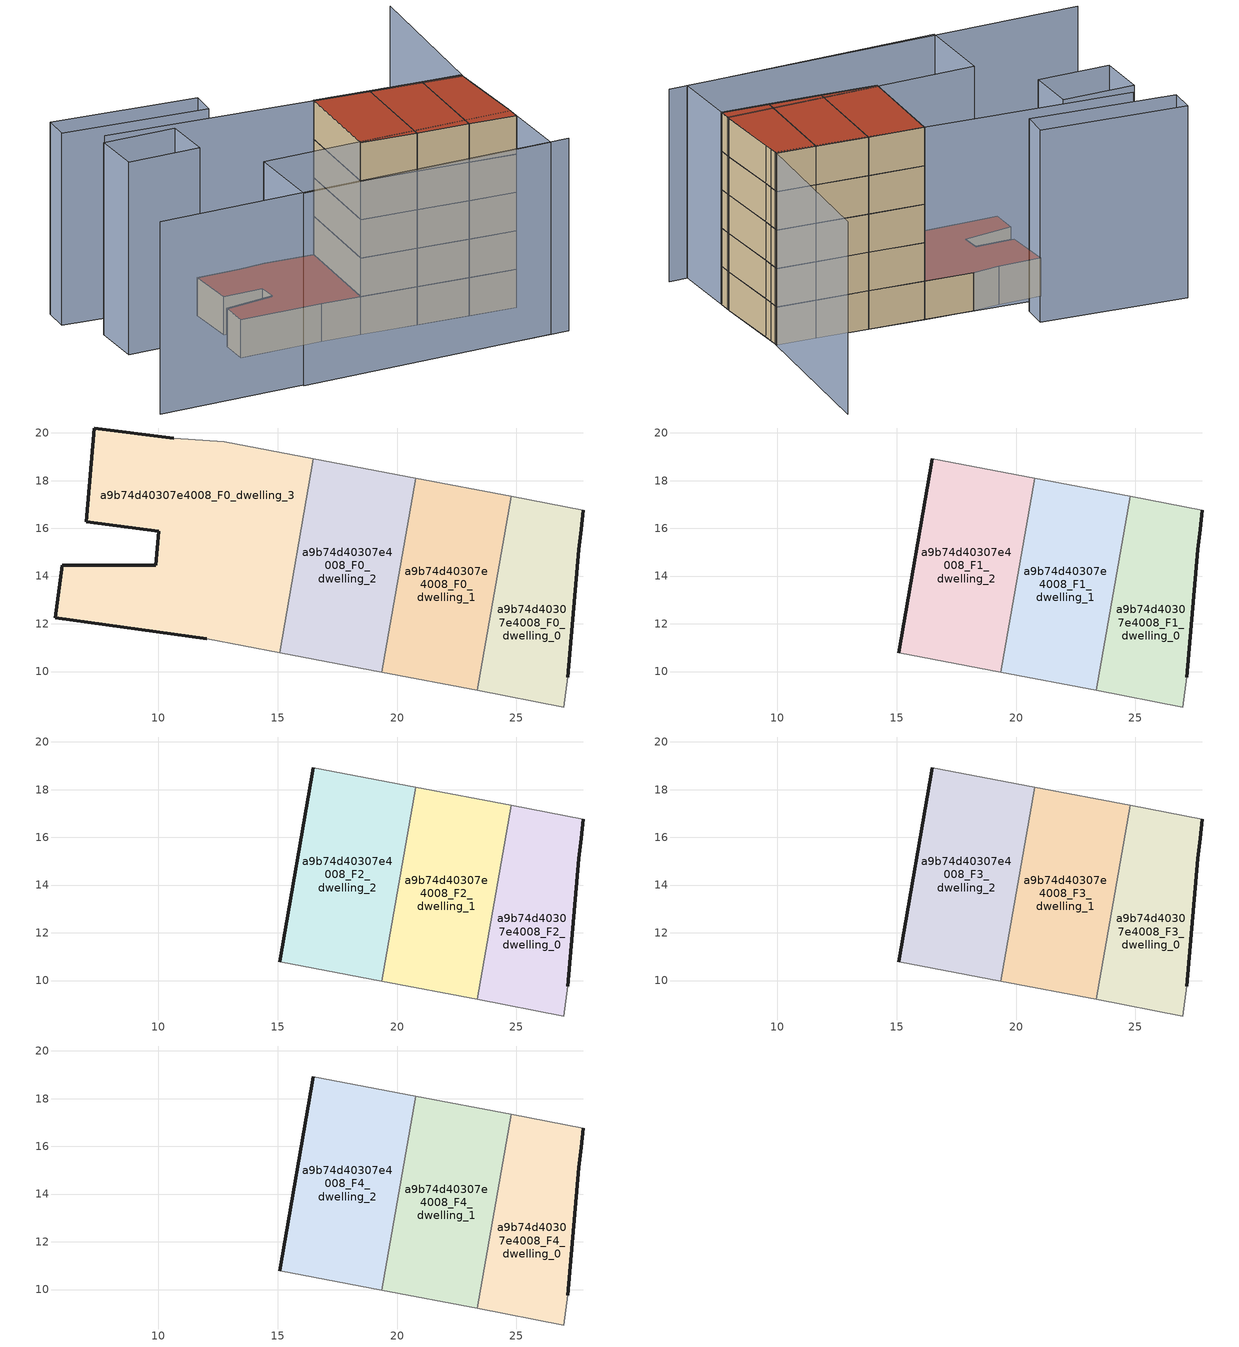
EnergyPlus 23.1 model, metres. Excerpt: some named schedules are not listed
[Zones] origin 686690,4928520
a9b74d40307e4008_F0_dwelling_0
 floor ground (EU_floor_Construction): 26.99,8.52 27.16,9.76 27.62,15.11 27.72,15.96 27.81,16.76 24.78,17.33 23.36,9.21 z0
 wall outside (EU_wall_Construction): 27.81,16.76 27.72,15.96 27.62,15.11 27.16,9.76 z0:3
 wall adiabatic (EU_wall_Construction): 27.16,9.76 26.99,8.52 23.36,9.21 / 24.78,17.33 27.81,16.76 z0:3
 wall to a9b74d40307e4008_F0_dwelling_1 (EU_wall_Construction): 23.36,9.21 24.78,17.33 z0:3
a9b74d40307e4008_F0_dwelling_1
 floor ground (EU_floor_Construction): 23.36,9.21 24.78,17.33 20.78,18.1 19.36,9.97 z0
 wall adiabatic (EU_wall_Construction): 20.78,18.1 24.78,17.33 / 23.36,9.21 19.36,9.97 z0:3
 wall to a9b74d40307e4008_F0_dwelling_2 (EU_wall_Construction): 19.36,9.97 20.78,18.1 z0:3
a9b74d40307e4008_F0_dwelling_2
 floor ground (EU_floor_Construction): 19.36,9.97 20.78,18.1 16.49,18.91 15.07,10.79 z0
 wall adiabatic (EU_wall_Construction): 16.49,18.91 20.78,18.1 / 19.36,9.97 15.07,10.79 z0:3
 wall to a9b74d40307e4008_F0_dwelling_3 (EU_wall_Construction): 15.07,10.79 16.49,18.91 z0:3
a9b74d40307e4008_F0_dwelling_3
 floor ground (EU_floor_Construction): 15.07,10.79 16.49,18.91 12.75,19.63 10.65,19.77 7.31,20.2 6.97,16.28 10.02,15.88 9.9,14.45 5.97,14.46 5.67,12.25 12.02,11.38 z0
 wall outside (EU_wall_Construction): 12.02,11.38 5.67,12.25 5.97,14.46 9.9,14.45 10.02,15.88 6.97,16.28 7.31,20.2 10.65,19.77 z0:3
 wall adiabatic (EU_wall_Construction): 10.65,19.77 12.75,19.63 16.49,18.91 / 15.07,10.79 12.02,11.38 z0:3
 roof outside (EU_roof_Construction): 16.49,18.91 15.07,10.79 12.02,11.38 5.67,12.25 5.97,14.46 9.9,14.45 10.02,15.88 6.97,16.28 7.31,20.2 10.65,19.77 12.75,19.63 z3
a9b74d40307e4008_F1_dwelling_0
 floor to a9b74d40307e4008_F0_dwelling_0 (EU_floor_Construction): 26.99,8.52 27.16,9.76 27.62,15.11 27.72,15.96 27.81,16.76 24.78,17.33 23.36,9.21 z3
 wall outside (EU_wall_Construction): 27.81,16.76 27.72,15.96 27.62,15.11 27.16,9.76 z3:6
 wall adiabatic (EU_wall_Construction): 27.16,9.76 26.99,8.52 23.36,9.21 / 24.78,17.33 27.81,16.76 z3:6
 wall to a9b74d40307e4008_F1_dwelling_1 (EU_wall_Construction): 23.36,9.21 24.78,17.33 z3:6
a9b74d40307e4008_F1_dwelling_1
 floor to a9b74d40307e4008_F0_dwelling_1 (EU_floor_Construction): 23.36,9.21 24.78,17.33 20.78,18.1 19.36,9.97 z3
 wall adiabatic (EU_wall_Construction): 20.78,18.1 24.78,17.33 / 23.36,9.21 19.36,9.97 z3:6
 wall to a9b74d40307e4008_F1_dwelling_2 (EU_wall_Construction): 19.36,9.97 20.78,18.1 z3:6
a9b74d40307e4008_F1_dwelling_2
 floor to a9b74d40307e4008_F0_dwelling_2 (EU_floor_Construction): 19.36,9.97 20.78,18.1 16.49,18.91 15.07,10.79 z3
 wall outside (EU_wall_Construction): 15.07,10.79 16.49,18.91 z3:6
 wall adiabatic (EU_wall_Construction): 16.49,18.91 20.78,18.1 / 19.36,9.97 15.07,10.79 z3:6
a9b74d40307e4008_F2_dwelling_0
 floor to a9b74d40307e4008_F1_dwelling_0 (EU_floor_Construction): 26.99,8.52 27.16,9.76 27.62,15.11 27.72,15.96 27.81,16.76 24.78,17.33 23.36,9.21 z6
 wall outside (EU_wall_Construction): 27.81,16.76 27.72,15.96 27.62,15.11 27.16,9.76 z6:9
 wall adiabatic (EU_wall_Construction): 27.16,9.76 26.99,8.52 23.36,9.21 / 24.78,17.33 27.81,16.76 z6:9
 wall to a9b74d40307e4008_F2_dwelling_1 (EU_wall_Construction): 23.36,9.21 24.78,17.33 z6:9
a9b74d40307e4008_F2_dwelling_1
 floor to a9b74d40307e4008_F1_dwelling_1 (EU_floor_Construction): 23.36,9.21 24.78,17.33 20.78,18.1 19.36,9.97 z6
 wall adiabatic (EU_wall_Construction): 20.78,18.1 24.78,17.33 / 23.36,9.21 19.36,9.97 z6:9
 wall to a9b74d40307e4008_F2_dwelling_2 (EU_wall_Construction): 19.36,9.97 20.78,18.1 z6:9
a9b74d40307e4008_F2_dwelling_2
 floor to a9b74d40307e4008_F1_dwelling_2 (EU_floor_Construction): 19.36,9.97 20.78,18.1 16.49,18.91 15.07,10.79 z6
 wall outside (EU_wall_Construction): 15.07,10.79 16.49,18.91 z6:9
 wall adiabatic (EU_wall_Construction): 16.49,18.91 20.78,18.1 / 19.36,9.97 15.07,10.79 z6:9
a9b74d40307e4008_F3_dwelling_0
 floor to a9b74d40307e4008_F2_dwelling_0 (EU_floor_Construction): 26.99,8.52 27.16,9.76 27.62,15.11 27.72,15.96 27.81,16.76 24.78,17.33 23.36,9.21 z9
 wall outside (EU_wall_Construction): 27.81,16.76 27.72,15.96 27.62,15.11 27.16,9.76 z9:12
 wall adiabatic (EU_wall_Construction): 27.16,9.76 26.99,8.52 23.36,9.21 / 24.78,17.33 27.81,16.76 z9:12
 wall to a9b74d40307e4008_F3_dwelling_1 (EU_wall_Construction): 23.36,9.21 24.78,17.33 z9:12
a9b74d40307e4008_F3_dwelling_1
 floor to a9b74d40307e4008_F2_dwelling_1 (EU_floor_Construction): 23.36,9.21 24.78,17.33 20.78,18.1 19.36,9.97 z9
 wall adiabatic (EU_wall_Construction): 20.78,18.1 24.78,17.33 / 23.36,9.21 19.36,9.97 z9:12
 wall to a9b74d40307e4008_F3_dwelling_2 (EU_wall_Construction): 19.36,9.97 20.78,18.1 z9:12
a9b74d40307e4008_F3_dwelling_2
 floor to a9b74d40307e4008_F2_dwelling_2 (EU_floor_Construction): 19.36,9.97 20.78,18.1 16.49,18.91 15.07,10.79 z9
 wall outside (EU_wall_Construction): 15.07,10.79 16.49,18.91 z9:12
 wall adiabatic (EU_wall_Construction): 16.49,18.91 20.78,18.1 / 19.36,9.97 15.07,10.79 z9:12
a9b74d40307e4008_F4_dwelling_0
 floor to a9b74d40307e4008_F3_dwelling_0 (EU_floor_Construction): 26.99,8.52 27.16,9.76 27.62,15.11 27.72,15.96 27.81,16.76 24.78,17.33 23.36,9.21 z12
 wall outside (EU_wall_Construction): 27.81,16.76 27.72,15.96 27.62,15.11 27.16,9.76 z12:15
 wall adiabatic (EU_wall_Construction): 27.16,9.76 26.99,8.52 23.36,9.21 / 24.78,17.33 27.81,16.76 z12:15
 wall to a9b74d40307e4008_F4_dwelling_1 (EU_wall_Construction): 23.36,9.21 24.78,17.33 z12:15
 roof outside (EU_roof_Construction): 27.81,16.76 27.72,15.96 27.62,15.11 27.16,9.76 26.99,8.52 23.36,9.21 24.78,17.33 z15
a9b74d40307e4008_F4_dwelling_1
 floor to a9b74d40307e4008_F3_dwelling_1 (EU_floor_Construction): 23.36,9.21 24.78,17.33 20.78,18.1 19.36,9.97 z12
 wall adiabatic (EU_wall_Construction): 20.78,18.1 24.78,17.33 / 23.36,9.21 19.36,9.97 z12:15
 wall to a9b74d40307e4008_F4_dwelling_2 (EU_wall_Construction): 19.36,9.97 20.78,18.1 z12:15
 roof outside (EU_roof_Construction): 24.78,17.33 23.36,9.21 19.36,9.97 20.78,18.1 z15
a9b74d40307e4008_F4_dwelling_2
 floor to a9b74d40307e4008_F3_dwelling_2 (EU_floor_Construction): 19.36,9.97 20.78,18.1 16.49,18.91 15.07,10.79 z12
 wall outside (EU_wall_Construction): 15.07,10.79 16.49,18.91 z12:15
 wall adiabatic (EU_wall_Construction): 16.49,18.91 20.78,18.1 / 19.36,9.97 15.07,10.79 z12:15
 roof outside (EU_roof_Construction): 20.78,18.1 19.36,9.97 15.07,10.79 16.49,18.91 z15
shading: -4.65,7.3 27.78,3.08 / 30.48,29.64 27.76,16.52 / 27.76,16.52 0.64,22.13 / 26.35,3.27 6.66,5.68 / 6.66,5.68 7.43,11.94 / 7.43,11.94 27.11,9.53 / 27.11,9.53 26.35,3.27 / 5.54,20.44 5.04,16.54 / 5.04,16.54 -0.59,17.28 / -0.59,17.28 -0.08,21.17 / -0.08,21.17 5.54,20.44 / 9.48,21.88 -1.63,24.25 / -1.63,24.25 -1.19,26.35 / -1.19,26.35 9.93,23.97 / 9.93,23.97 9.48,21.88 z0:15
[Building]
EU S2 Campaign: North Axis=0; Terrain=City; Solar Distribution=FullExterior
[Site:Location]
Bologna: Latitude=44.5; Longitude=11.25; Time Zone=1; Elevation=37
[SizingPeriod:WeatherFileDays]
AnnualSizingPeriod: Begin Month=1; Begin Day of Month=1; End Month=12; End Day of Month=31; Day of Week for Start Day=Monday; Use Weather File Daylight Saving Period=No; Use Weather File Rain and Snow Indicators=No
[MATERIAL]
EU_InternalMass_Material: Roughness=MediumRough; Thickness=0.1; Conductivity=1; Density=1800; Specific Heat=900; Thermal Absorptance=0.9; Solar Absorptance=0.7; Visible Absorptance=0.7
[MATERIAL:NOMASS] Roughness=MediumRough; Thermal Absorptance=0.9; Solar Absorptance=0.7; Visible Absorptance=0.7
Name | Thermal Resistance
EU_wall_NoMass | 0.905828
EU_roof_NoMass | 0.37593
EU_floor_NoMass | 0.67114
[CONSTRUCTION]
EU_wall_Construction: EU_wall_NoMass
EU_roof_Construction: EU_roof_NoMass
EU_floor_Construction: EU_floor_NoMass
EU_InternalMass_Construction: EU_InternalMass_Material
[ZONE] Type=1; Multiplier=1; Ceiling Height=autocalculate; Floor Area=autocalculate; Part of Total Floor Area=Yes
Name | Volume
a9b74d40307e4008_F0_dwelling_0 | 84.0747
a9b74d40307e4008_F1_dwelling_0; a9b74d40307e4008_F2_dwelling_0; a9b74d40307e4008_F3_dwelling_0; a9b74d40307e4008_F4_dwelling_0 | 84.074
a9b74d40307e4008_F0_dwelling_1 | 100.663
a9b74d40307e4008_F1_dwelling_1; a9b74d40307e4008_F2_dwelling_1; a9b74d40307e4008_F3_dwelling_1; a9b74d40307e4008_F4_dwelling_1 | 100.664
a9b74d40307e4008_F0_dwelling_2; a9b74d40307e4008_F1_dwelling_2; a9b74d40307e4008_F2_dwelling_2; a9b74d40307e4008_F3_dwelling_2; a9b74d40307e4008_F4_dwelling_2 | 107.968
a9b74d40307e4008_F0_dwelling_3 | 210.317
[INTERNALMASS] Construction=EU_InternalMass_Construction
Name | Zone or ZoneList | Surface Area
a9b74d40307e4008_F0_dwelling_0_EU_InternalMass | a9b74d40307e4008_F0_dwelling_0 | 28.0248
a9b74d40307e4008_F0_dwelling_1_EU_InternalMass | a9b74d40307e4008_F0_dwelling_1 | 33.5544
a9b74d40307e4008_F0_dwelling_2_EU_InternalMass | a9b74d40307e4008_F0_dwelling_2 | 35.9895
a9b74d40307e4008_F0_dwelling_3_EU_InternalMass | a9b74d40307e4008_F0_dwelling_3 | 70.1055
a9b74d40307e4008_F1_dwelling_0_EU_InternalMass | a9b74d40307e4008_F1_dwelling_0 | 83.8339
a9b74d40307e4008_F1_dwelling_1_EU_InternalMass | a9b74d40307e4008_F1_dwelling_1 | 41.9198
a9b74d40307e4008_F1_dwelling_2_EU_InternalMass | a9b74d40307e4008_F1_dwelling_2 | 41.9164
a9b74d40307e4008_F2_dwelling_0_EU_InternalMass | a9b74d40307e4008_F2_dwelling_0 | 83.8339
a9b74d40307e4008_F2_dwelling_1_EU_InternalMass | a9b74d40307e4008_F2_dwelling_1 | 41.9198
a9b74d40307e4008_F2_dwelling_2_EU_InternalMass | a9b74d40307e4008_F2_dwelling_2 | 41.9164
a9b74d40307e4008_F3_dwelling_0_EU_InternalMass | a9b74d40307e4008_F3_dwelling_0 | 83.8339
a9b74d40307e4008_F3_dwelling_1_EU_InternalMass | a9b74d40307e4008_F3_dwelling_1 | 41.9198
a9b74d40307e4008_F3_dwelling_2_EU_InternalMass | a9b74d40307e4008_F3_dwelling_2 | 41.9164
a9b74d40307e4008_F4_dwelling_0_EU_InternalMass | a9b74d40307e4008_F4_dwelling_0 | 83.8339
a9b74d40307e4008_F4_dwelling_1_EU_InternalMass | a9b74d40307e4008_F4_dwelling_1 | 41.9198
a9b74d40307e4008_F4_dwelling_2_EU_InternalMass | a9b74d40307e4008_F4_dwelling_2 | 41.9164
[OTHEREQUIPMENT] Fuel Type=Electricity; Design Level Calculation Method=Watts/Area; Power per Zone Floor Area=1; Fraction Latent=0; Fraction Radiant=0; Fraction Lost=0; Carbon Dioxide Generation Rate=0; EndUse Subcategory=EU_Step8_InternalGains
Name | Zone or ZoneList or Space or SpaceList | Schedule
EU_Step8_InternalGain_a9b74d40307e4008_F0_dwelling_0_f000 | a9b74d40307e4008_F0_dwelling_0 | EU_Step8_GainSchedule_a9b74d40307e4008_F0_dwelling_0_f000
EU_Step8_InternalGain_a9b74d40307e4008_F0_dwelling_1_f000 | a9b74d40307e4008_F0_dwelling_1 | EU_Step8_GainSchedule_a9b74d40307e4008_F0_dwelling_1_f000
EU_Step8_InternalGain_a9b74d40307e4008_F0_dwelling_2_f000 | a9b74d40307e4008_F0_dwelling_2 | EU_Step8_GainSchedule_a9b74d40307e4008_F0_dwelling_2_f000
EU_Step8_InternalGain_a9b74d40307e4008_F0_dwelling_3_f000 | a9b74d40307e4008_F0_dwelling_3 | EU_Step8_GainSchedule_a9b74d40307e4008_F0_dwelling_3_f000
EU_Step8_InternalGain_a9b74d40307e4008_F1_dwelling_0_f000 | a9b74d40307e4008_F1_dwelling_0 | EU_Step8_GainSchedule_a9b74d40307e4008_F1_dwelling_0_f000
EU_Step8_InternalGain_a9b74d40307e4008_F1_dwelling_1_f000 | a9b74d40307e4008_F1_dwelling_1 | EU_Step8_GainSchedule_a9b74d40307e4008_F1_dwelling_1_f000
EU_Step8_InternalGain_a9b74d40307e4008_F1_dwelling_2_f000 | a9b74d40307e4008_F1_dwelling_2 | EU_Step8_GainSchedule_a9b74d40307e4008_F1_dwelling_2_f000
EU_Step8_InternalGain_a9b74d40307e4008_F2_dwelling_0_f000 | a9b74d40307e4008_F2_dwelling_0 | EU_Step8_GainSchedule_a9b74d40307e4008_F2_dwelling_0_f000
EU_Step8_InternalGain_a9b74d40307e4008_F2_dwelling_1_f000 | a9b74d40307e4008_F2_dwelling_1 | EU_Step8_GainSchedule_a9b74d40307e4008_F2_dwelling_1_f000
EU_Step8_InternalGain_a9b74d40307e4008_F2_dwelling_2_f000 | a9b74d40307e4008_F2_dwelling_2 | EU_Step8_GainSchedule_a9b74d40307e4008_F2_dwelling_2_f000
EU_Step8_InternalGain_a9b74d40307e4008_F3_dwelling_0_f000 | a9b74d40307e4008_F3_dwelling_0 | EU_Step8_GainSchedule_a9b74d40307e4008_F3_dwelling_0_f000
EU_Step8_InternalGain_a9b74d40307e4008_F3_dwelling_1_f000 | a9b74d40307e4008_F3_dwelling_1 | EU_Step8_GainSchedule_a9b74d40307e4008_F3_dwelling_1_f000
EU_Step8_InternalGain_a9b74d40307e4008_F3_dwelling_2_f000 | a9b74d40307e4008_F3_dwelling_2 | EU_Step8_GainSchedule_a9b74d40307e4008_F3_dwelling_2_f000
EU_Step8_InternalGain_a9b74d40307e4008_F4_dwelling_0_f000 | a9b74d40307e4008_F4_dwelling_0 | EU_Step8_GainSchedule_a9b74d40307e4008_F4_dwelling_0_f000
EU_Step8_InternalGain_a9b74d40307e4008_F4_dwelling_1_f000 | a9b74d40307e4008_F4_dwelling_1 | EU_Step8_GainSchedule_a9b74d40307e4008_F4_dwelling_1_f000
EU_Step8_InternalGain_a9b74d40307e4008_F4_dwelling_2_f000 | a9b74d40307e4008_F4_dwelling_2 | EU_Step8_GainSchedule_a9b74d40307e4008_F4_dwelling_2_f000
[ZONEVENTILATION:DESIGNFLOWRATE] Schedule=EU_AlwaysOn; Design Flow Rate Calculation Method=AirChanges/Hour; Air Changes per Hour=0.73129; Ventilation Type=Natural; Fan Pressure Rise=0; Fan Total Efficiency=1; Constant Term Coefficient=1; Temperature Term Coefficient=0; Velocity Term Coefficient=0; Velocity Squared Term Coefficient=0; Minimum Indoor Temperature=-100; Maximum Indoor Temperature=100; Delta Temperature=-100; Minimum Outdoor Temperature=-100; Maximum Outdoor Temperature=100; Maximum Wind Speed=40
Name | Zone or ZoneList or Space or SpaceList
EU_ConstantAir_a9b74d40307e4008_F0_dwelling_0 | a9b74d40307e4008_F0_dwelling_0
EU_ConstantAir_a9b74d40307e4008_F0_dwelling_1 | a9b74d40307e4008_F0_dwelling_1
EU_ConstantAir_a9b74d40307e4008_F0_dwelling_2 | a9b74d40307e4008_F0_dwelling_2
EU_ConstantAir_a9b74d40307e4008_F0_dwelling_3 | a9b74d40307e4008_F0_dwelling_3
EU_ConstantAir_a9b74d40307e4008_F1_dwelling_0 | a9b74d40307e4008_F1_dwelling_0
EU_ConstantAir_a9b74d40307e4008_F1_dwelling_1 | a9b74d40307e4008_F1_dwelling_1
EU_ConstantAir_a9b74d40307e4008_F1_dwelling_2 | a9b74d40307e4008_F1_dwelling_2
EU_ConstantAir_a9b74d40307e4008_F2_dwelling_0 | a9b74d40307e4008_F2_dwelling_0
EU_ConstantAir_a9b74d40307e4008_F2_dwelling_1 | a9b74d40307e4008_F2_dwelling_1
EU_ConstantAir_a9b74d40307e4008_F2_dwelling_2 | a9b74d40307e4008_F2_dwelling_2
EU_ConstantAir_a9b74d40307e4008_F3_dwelling_0 | a9b74d40307e4008_F3_dwelling_0
EU_ConstantAir_a9b74d40307e4008_F3_dwelling_1 | a9b74d40307e4008_F3_dwelling_1
EU_ConstantAir_a9b74d40307e4008_F3_dwelling_2 | a9b74d40307e4008_F3_dwelling_2
EU_ConstantAir_a9b74d40307e4008_F4_dwelling_0 | a9b74d40307e4008_F4_dwelling_0
EU_ConstantAir_a9b74d40307e4008_F4_dwelling_1 | a9b74d40307e4008_F4_dwelling_1
EU_ConstantAir_a9b74d40307e4008_F4_dwelling_2 | a9b74d40307e4008_F4_dwelling_2
[HVACTEMPLATE:THERMOSTAT] Constant Heating Setpoint=20; Constant Cooling Setpoint=50
EU_HeatOnly_a9b74d40307e4008_F0_dwelling_0; EU_HeatOnly_a9b74d40307e4008_F0_dwelling_1; EU_HeatOnly_a9b74d40307e4008_F0_dwelling_2; EU_HeatOnly_a9b74d40307e4008_F0_dwelling_3; EU_HeatOnly_a9b74d40307e4008_F1_dwelling_0; EU_HeatOnly_a9b74d40307e4008_F1_dwelling_1; EU_HeatOnly_a9b74d40307e4008_F1_dwelling_2; EU_HeatOnly_a9b74d40307e4008_F2_dwelling_0; EU_HeatOnly_a9b74d40307e4008_F2_dwelling_1; EU_HeatOnly_a9b74d40307e4008_F2_dwelling_2; EU_HeatOnly_a9b74d40307e4008_F3_dwelling_0; EU_HeatOnly_a9b74d40307e4008_F3_dwelling_1; EU_HeatOnly_a9b74d40307e4008_F3_dwelling_2; EU_HeatOnly_a9b74d40307e4008_F4_dwelling_0; EU_HeatOnly_a9b74d40307e4008_F4_dwelling_1; EU_HeatOnly_a9b74d40307e4008_F4_dwelling_2
[HVACTEMPLATE:ZONE:IDEALLOADSAIRSYSTEM] System Availability Schedule=EU_AlwaysOn; Maximum Heating Supply Air Temperature=50; Minimum Cooling Supply Air Temperature=13; Maximum Heating Supply Air Humidity Ratio=0.0156; Minimum Cooling Supply Air Humidity Ratio=0.0077; Heating Limit=NoLimit; Cooling Limit=NoLimit; Heating Availability Schedule=EU_AlwaysOn; Cooling Availability Schedule=EU_CoolingOff; Dehumidification Control Type=ConstantSensibleHeatRatio; Cooling Sensible Heat Ratio=0.7; Dehumidification Setpoint=60; Humidification Control Type=None; Humidification Setpoint=30; Outdoor Air Method=None; Outdoor Air Flow Rate per Person=0.00944; Outdoor Air Flow Rate per Zone Floor Area=0; Outdoor Air Flow Rate per Zone=0; Demand Controlled Ventilation Type=None; Outdoor Air Economizer Type=NoEconomizer; Heat Recovery Type=None; Sensible Heat Recovery Effectiveness=0.7; Latent Heat Recovery Effectiveness=0.65
Name | Template Thermostat
a9b74d40307e4008_F0_dwelling_0 | EU_HeatOnly_a9b74d40307e4008_F0_dwelling_0
a9b74d40307e4008_F0_dwelling_1 | EU_HeatOnly_a9b74d40307e4008_F0_dwelling_1
a9b74d40307e4008_F0_dwelling_2 | EU_HeatOnly_a9b74d40307e4008_F0_dwelling_2
a9b74d40307e4008_F0_dwelling_3 | EU_HeatOnly_a9b74d40307e4008_F0_dwelling_3
a9b74d40307e4008_F1_dwelling_0 | EU_HeatOnly_a9b74d40307e4008_F1_dwelling_0
a9b74d40307e4008_F1_dwelling_1 | EU_HeatOnly_a9b74d40307e4008_F1_dwelling_1
a9b74d40307e4008_F1_dwelling_2 | EU_HeatOnly_a9b74d40307e4008_F1_dwelling_2
a9b74d40307e4008_F2_dwelling_0 | EU_HeatOnly_a9b74d40307e4008_F2_dwelling_0
a9b74d40307e4008_F2_dwelling_1 | EU_HeatOnly_a9b74d40307e4008_F2_dwelling_1
a9b74d40307e4008_F2_dwelling_2 | EU_HeatOnly_a9b74d40307e4008_F2_dwelling_2
